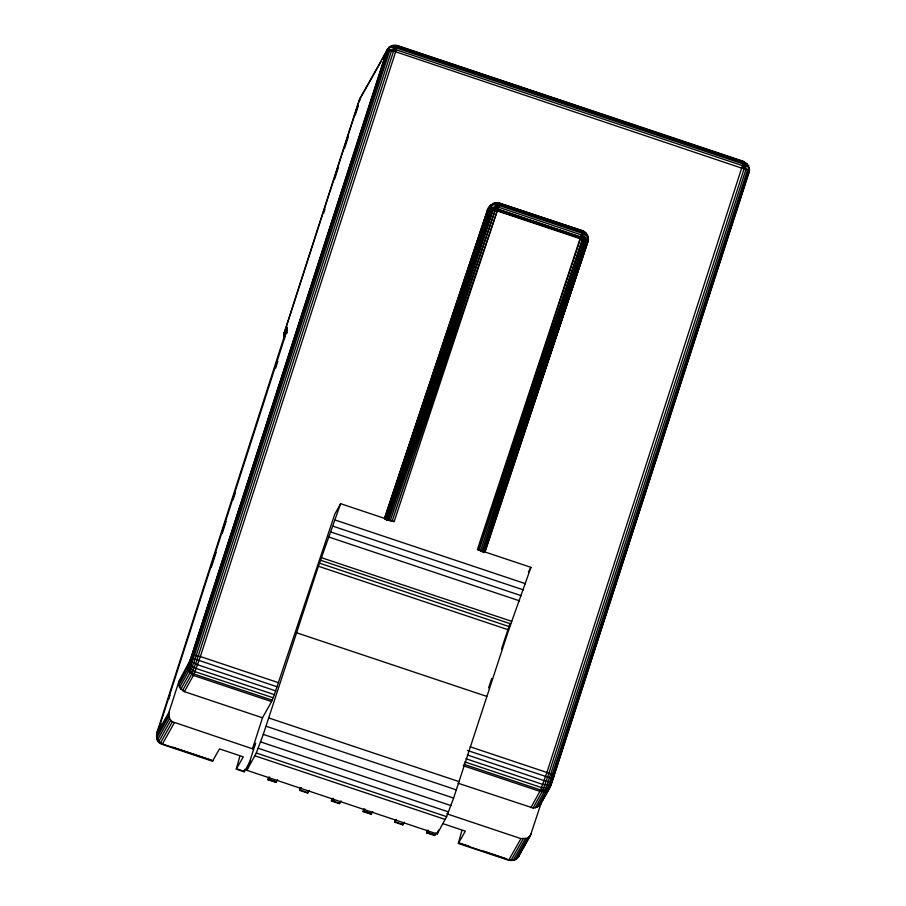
<?xml version="1.0" encoding="UTF-8"?>
<svg xmlns="http://www.w3.org/2000/svg" width="906" height="906" viewBox="0 0 906 906"><rect width="100%" height="100%" fill="white"/><g stroke="black" fill="none" stroke-linecap="round" stroke-linejoin="round"><path stroke-width="1.36" d="M458.119 783.237L533.079 808.016L537.281 807.201L540.452 804.415L550.757 785.581L749.171 172.061L748.616 165.798L743.905 161.472L397.36 45.549L392.898 45.436L389.07 47.305L386.76 50.827L189.422 662.773L178.584 683.351L179.524 687.518L184.394 691.663L262.502 717.79L271.562 701.584L274.371 694.63L334.824 514.076L340.633 503.691L394.155 521.596L497.36 210.486C505.355 197.27 487.383 202.831 486.794 211.981L384.529 518.221M250.543 760.712L244.212 771.81L236.285 769.16L243.284 756.861L219.49 748.9L212.491 761.199L162.14 744.347C154.722 741.878 156.228 733.158 158.584 727.541L287.191 327.417L284.008 332.887L284.563 339.15M156.897 733.407L157.316 740.157L169.501 718.526L168.958 712.275L178.969 681.255L189.433 661.573M157.35 739.534L158.527 741.969L170.747 720.315L169.501 718.526M158.573 741.289L160.181 743.396L172.412 721.731L170.747 720.315M212.491 761.199L212.536 760.474M236.285 769.16L239.705 756.703M244.212 771.81L244.654 769.33M168.573 714.37L156.455 735.91L283.793 340.407L287.191 327.417M277.598 779.681L275.934 782.422L268.006 779.772L268.448 777.28M275.934 782.422L275.979 781.697L269.365 779.488M309.32 790.292L307.655 793.033L299.727 790.383L300.169 787.892M307.655 793.033L307.7 792.308M341.03 800.904L339.376 803.645L331.449 800.995L331.89 798.503M339.376 803.645L339.422 802.92M184.394 691.663L194.111 674.053L200.362 656.544L395.65 51.767L397.36 45.549L395.061 45.3M372.751 811.516L371.098 814.256L363.17 811.606L363.612 809.115M371.098 814.256L371.143 813.531L364.529 811.323M404.472 822.127L402.819 824.868L394.891 822.218L395.333 819.726M402.819 824.868L402.864 824.143M436.194 832.739L434.54 835.479L426.613 832.829L427.054 830.338M434.54 835.479L434.574 834.754M550.429 786.283L541.369 802.49L530.44 835.423L518.526 856.748L515.072 859.839L508.685 860.281L458.334 843.441L461.754 830.983M508.73 859.556L508.685 860.281L520.927 838.605L527.269 838.209L530.44 835.423M510.871 859.987L510.825 860.7L523.056 839.035M518.594 855.4L518.323 856.963L519.297 854.641L516.884 858.616L531.358 833.509M188.833 663.158L189.966 668.084L195.073 671.674L273.182 697.801M359.818 100.453L360.033 98.369L380.984 61.778M157.972 729.489L158.244 731.674M284.858 337.009L284.994 335.979M188.357 664.347L189.139 670.112L194.111 674.053L272.23 700.179M168.958 712.275L157.032 733.588L156.851 737.824L158.833 741.629L162.457 743.996L212.819 760.847M157.191 732.671L157.463 731.187M178.584 683.351L178.969 681.255M188.018 665.049L188.573 671.312L193.454 675.457L271.562 701.584M285.752 334.054L286.013 332.57M286.862 327.779L286.681 332.004L283.816 337.123M157.1 732.524L156.602 738.084L168.765 716.499M286.749 329.909L286.59 333.601L286.885 332.287M286.738 330.192L287.145 328.142M360.033 98.369L283.635 334.994L286.772 329.569M386.76 50.827L389.761 50.396L395.65 51.767L747.518 170.079L749.545 169.966L553.011 778.9L549.512 788.209L539.059 806.012M484.835 551.992L587.915 241.155C589.625 236.964 586.578 232.502 582.785 230.747L497.224 202.65M519.5 853.769L519.863 852.433M530.939 807.597L540.655 789.975L546.907 772.467L743.735 161.653M385.707 519.331L488.923 208.165L498.425 207.168L581.686 235.028L588.424 239.229L587.235 240.803L483.125 552.082L477.428 549.444L582.626 230.928L584.597 231.879M323.669 213.091L324.971 209.06M334.518 179.479L338.425 167.384M344.507 148.561L348.414 136.455M355.356 114.937L358.402 105.526M159.603 727.405L160.906 723.373M168.731 699.138L170.034 695.095M211.336 567.224L216.115 552.411M222.196 533.566L226.104 521.46M233.069 499.919L235.232 493.192M275.662 368.006L277.836 361.268M537.281 807.201L546.341 790.995L551.075 778.367L747.518 170.079L749.353 167.825L743.316 164.054L396.771 48.12L389.07 47.305L389.761 50.396L194.473 655.163L189.139 670.112L179.524 687.518M172.412 721.731L252.491 748.809L262.502 717.79M477.428 549.444L530.95 567.36L508.708 629.908L453.612 798.073L446.624 816.668L437.202 833.984L246.874 770.315L255.639 743.18L252.491 748.809M246.874 770.315L256.307 752.999L263.284 734.404L318.391 566.239L340.633 503.691M437.202 833.984L438.447 830.111M394.155 521.596L387.417 520.169L490.463 207.667L489.84 206.251L488.923 208.165L588.051 241.324L484.835 552.49M490.237 208.357L386.352 520.191L489.84 206.251L491.924 207.734L495.718 208.482L498.425 207.168L493.713 208.018L388.787 520.282L491.924 207.734L491.233 204.643L498.934 205.469L582.196 233.318L588.243 237.1M581.074 236.976L582.66 239.037L480.588 550.689L584.517 239.716L581.686 235.028L586.08 240.316L481.981 551.38L584.517 239.716L581.074 236.976L495.718 208.482L392.196 520.995L497.36 210.486M580.621 238.346L478.243 549.727L582.66 239.037L580.927 237.429L495.718 208.482M493.328 209.207L390.361 520.554L495.288 209.818L582.66 239.037L479.059 550.044M483.125 552.082L586.08 240.316M384.971 519.308L386.307 515.288M394.325 491.131L486.964 212.061L491.233 204.643M385.854 519.172L489.319 208.176L386.081 519.025M488.617 687.88L491.732 678.481M501.539 648.934L509.999 623.407M384.529 518.719L487.711 210.067M401.585 469.716L419.07 417.428M445.073 339.682L451.8 319.569M387.417 520.169L491.607 208.708M571.188 289.274L583.238 253.159M587.915 241.155L483.929 552.728L587.235 240.803L581.686 235.028M540.452 804.415L541.369 802.49M550.757 785.581L546.907 789.794L540.655 789.975L463.872 764.29M551.244 784.392L547.722 787.767L541.618 787.608L464.835 761.923M551.833 782.807L548.742 785.06L542.807 784.437L466.024 758.752M382.332 59.366L386.375 52.129M387.723 49.717L389.07 47.305M178.776 685.491L188.335 668.22L193.023 655.095L388.3 50.328L387.677 48.901L359.116 100.294L284.031 333.419M180.758 689.296L189.818 673.09L195.005 659.296L391.551 50.668L396.262 49.819L742.807 165.753L749.149 171.528L747.824 174.473M182.423 690.712L191.483 674.506L196.942 659.976L393.555 51.144L396.262 49.819L389.761 50.396L387.677 48.901L189.422 662.773L192.446 666.601L196.262 668.503L274.371 694.63M174.382 722.671L162.457 743.996L160.215 742.682M491.947 205.368L493.023 203.465L499.297 204.133L582.569 231.993L587.496 235.073M268.006 779.772L269.66 777.031M587.36 241.143L588.424 239.229L586.454 244.19M299.727 790.383L301.381 787.642M331.449 800.995L333.102 798.254M363.17 811.606L364.824 808.865M528.368 571.969L530.95 567.36M394.891 822.218L396.545 819.477M426.613 832.829L428.266 830.089M458.334 843.441L465.322 831.142L442.853 823.622M533.079 808.016L542.785 790.428L548.934 773.214L744.211 168.448L742.807 165.753L746.023 169.252L550.746 774.03L544.914 790.36L535.242 807.88M525.22 838.899L513.011 860.553M527.269 838.209L515.344 859.534L513.045 859.873M529.047 837.031L517.122 858.344L513.306 860.213L509.013 859.93L458.651 843.078M552.501 780.938L549.885 781.855L544.155 780.678L467.36 754.992M749.545 169.966L748.583 170.849L548.119 789.806L544.291 791.674L539.999 791.391L463.204 765.706M191.483 655.593L194.473 655.163L200.362 656.544L278.47 682.671M389.761 50.396L396.771 48.12M491.924 207.734L498.934 205.469M553.204 778.9L467.439 750.474M392.898 45.436L397.338 45.912M390.86 46.115L397.134 46.784L743.679 162.718L748.616 165.798M495.061 202.785L499.5 203.25L582.762 231.109L586.25 233.284M397.19 45.719L743.883 161.834L747.371 164.02M499.353 203.069L581.301 230.486M335.209 520.044L525.525 583.713M333.114 526.239L523.43 589.908M331.052 532.071L521.38 595.74M329.184 537.156L519.5 600.825M321.404 557.677L511.72 621.346M320.464 560.214L510.791 623.883M319.433 563.136L509.761 626.805M318.391 566.239L508.708 629.908M296.341 632.694L486.669 696.363M470.123 746.782L546.907 772.467L552.241 774.845L553.883 776.827M277.111 686.805L190.804 657.654M275.718 690.882L197.599 664.755L192.117 662.173L190.101 659.693M268.799 717.982L459.127 781.652M266.081 726.238L456.409 789.907M263.284 734.404L453.612 798.073M260.611 741.912L450.928 805.581M258.221 748.254L448.549 811.923M446.783 813.803L520.927 838.605M256.307 752.999L446.624 816.668M254.971 755.819L445.299 819.488M172.786 747.178L211.211 760.032M331.483 800.27L335.458 801.595M426.647 832.104L433.261 834.313M459.693 843.158L468.968 846.261M483.544 851.13L506.08 858.673M236.613 768.798L244.541 771.459M268.335 779.409L276.262 782.071M300.045 790.021L307.983 792.682M331.766 800.632L339.705 803.294M363.487 811.244L371.426 813.905M395.209 821.855L403.136 824.517M426.93 832.467L434.857 835.128M486.964 212.061L487.666 212.321M159.173 728.752L158.584 727.541M743.316 164.054L747.518 170.079"/></g></svg>
